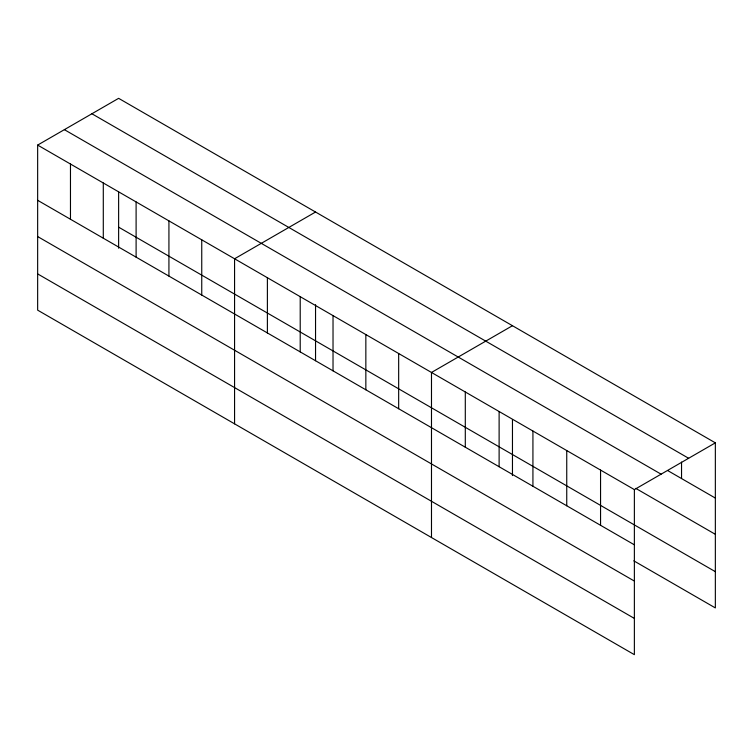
<?xml version="1.0" encoding="UTF-8"?>
<svg xmlns="http://www.w3.org/2000/svg" width="753" height="753" viewBox="0 0 753 753"><rect width="100%" height="100%" fill="white"/><g stroke="black" fill="none" stroke-linecap="round" stroke-linejoin="round"><path stroke-width="1.13" d="M634.374 581.071L634.374 489.601L37.65 145.084L37.65 310.151L634.374 654.668L634.374 581.071L37.65 236.555M633.8 560.834L715.35 607.916L715.35 442.849L118.626 98.332L37.65 145.084M315.545 212.026L234.569 258.778L234.569 423.845M512.464 325.71L431.488 372.462L431.488 537.529M634.374 489.601L715.35 442.849M91.904 113.759L688.628 458.276M667.61 470.512L715.35 498.072M64.372 129.657L661.096 474.174M635.786 488.386L715.35 534.319M118.626 227.152L715.35 571.668M37.65 200.307L634.374 544.824M37.65 273.904L634.374 618.42M681.54 462.097L681.54 478.55M600.555 470.079L600.555 525.302M566.745 450.558L566.745 505.781M532.926 431.036L532.926 486.259M512.464 419.515L512.464 475.576M499.117 411.505L499.117 466.728M465.298 391.984L465.298 447.207M398.666 353.515L398.666 408.738M365.845 334.567L365.845 389.79M333.024 315.62L333.024 370.843M315.545 304.664L315.545 360.725M300.212 296.673L300.212 351.896M267.39 277.725L267.39 332.948M201.748 239.831L201.748 295.054M168.926 220.874L168.926 276.097M136.105 201.926L136.105 257.149M118.626 192.137L118.626 248.198M103.293 182.979L103.293 238.202M70.471 164.032L70.471 219.255"/></g></svg>
